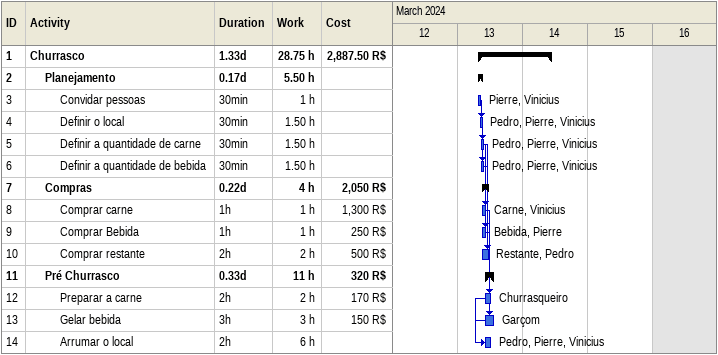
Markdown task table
| ID | Level | Task | Duration | Start | Finish | Predecessors | Resources | Work (h) | Cost (R$) |
|---|---|---|---|---|---|---|---|---|---|
| 1 | 1 | **Churrasco** | 1.33d | 2024-03-13 | 2024-03-14 |  |  | 28.75 | 2887.50 |
| 2 | 2 | **Planejamento** | 0.17d | 2024-03-13 | 2024-03-13 |  |  | 5.50 |  |
| 3 | 3 | Convidar pessoas | 30min | 2024-03-13 | 2024-03-13 |  | Pierre, Vinicius | 1 |  |
| 4 | 3 | Definir o local | 30min | 2024-03-13 | 2024-03-13 | 3 | Pedro, Pierre, Vinicius | 1.50 |  |
| 5 | 3 | Definir a quantidade de carne | 30min | 2024-03-13 | 2024-03-13 | 4 | Pedro, Pierre, Vinicius | 1.50 |  |
| 6 | 3 | Definir a quantidade de bebida | 30min | 2024-03-13 | 2024-03-13 | 4 | Pedro, Pierre, Vinicius | 1.50 |  |
| 7 | 2 | **Compras** | 0.22d | 2024-03-13 | 2024-03-13 |  |  | 4 | 2050 |
| 8 | 3 | Comprar carne | 1h | 2024-03-13 | 2024-03-13 | 5, 6 | Carne, Vinicius | 1 | 1300 |
| 9 | 3 | Comprar Bebida | 1h | 2024-03-13 | 2024-03-13 | 5, 6 | Bebida, Pierre | 1 | 250 |
| 10 | 3 | Comprar restante | 2h | 2024-03-13 | 2024-03-13 | 5, 6 | Restante, Pedro | 2 | 500 |
| 11 | 2 | **Pré Churrasco** | 0.33d | 2024-03-13 | 2024-03-13 |  |  | 11 | 320 |
| 12 | 3 | Preparar a carne | 2h | 2024-03-13 | 2024-03-13 | 8 | Churrasqueiro | 2 | 170 |
| 13 | 3 | Gelar bebida | 3h | 2024-03-13 | 2024-03-13 | 9 | Garçom | 3 | 150 |
| 14 | 3 | Arrumar o local | 2h | 2024-03-13 | 2024-03-13 | 12SS, 13SS | Pedro, Pierre, Vinicius | 6 |  |
